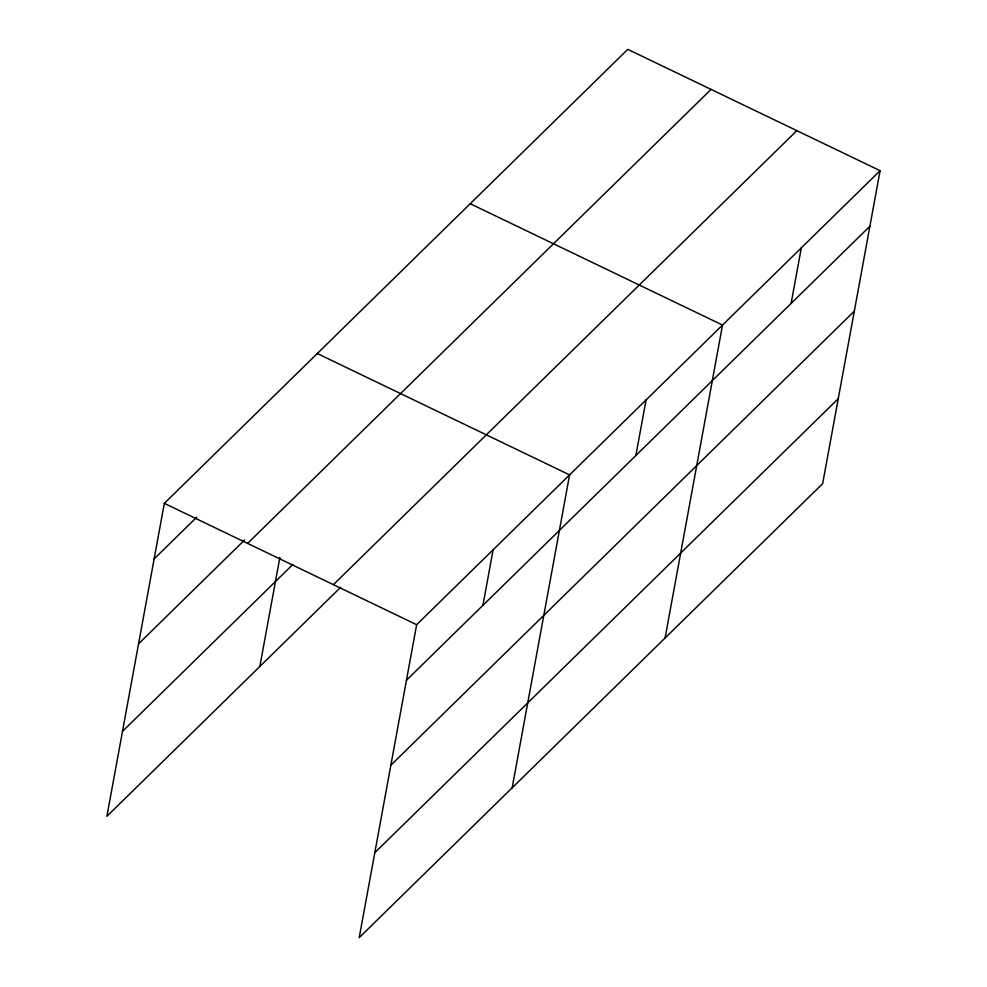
<?xml version="1.0" encoding="UTF-8"?>
<svg xmlns="http://www.w3.org/2000/svg" width="987" height="987" viewBox="0 0 987 987"><rect width="100%" height="100%" fill="white"/><g stroke="black" fill="none" stroke-linecap="round" stroke-linejoin="round"><path stroke-width="1.48" d="M880.096 170.689L416.65 624.697L359.206 937.65L822.664 483.642L880.096 170.689L627.794 49.35L164.335 503.358L106.904 816.311L340.675 587.29M259.84 666.484L279.864 557.408M482.914 605.339L493.118 549.784M512.154 787.823L569.585 474.883L317.271 353.531M635.862 455.525L646.053 399.969M665.09 637.997L722.521 325.056L470.219 203.717M791.118 303.428L801.308 247.873M154.145 558.913L196.746 517.176M138.55 643.857L244.517 540.049M247.601 543.405L711.059 89.398M122.487 731.367L292.905 564.428M333.384 584.662L796.842 130.642M406.447 680.253L869.905 226.245M390.864 765.196L854.31 311.189M374.801 852.706L838.247 398.699M164.335 503.358L416.65 624.697"/></g></svg>
